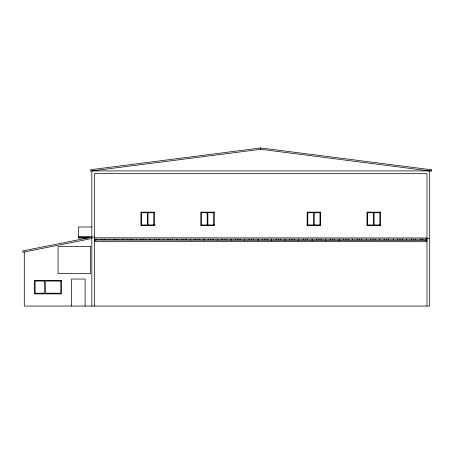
<?xml version="1.0" encoding="UTF-8"?>
<svg xmlns="http://www.w3.org/2000/svg" width="454" height="454" viewBox="0 0 454 454"><rect width="100%" height="100%" fill="white"/><g stroke="black" fill="none" stroke-linecap="round" stroke-linejoin="round"><path stroke-width="0.68" d="M91.856 238.486L22.967 252.265L22.7 250.937L91.595 237.164L94.563 237.136M260.772 147.947L90.516 169.739L90.516 171.09L260.772 149.298L431.3 171.124L431.3 169.773L260.772 147.947L260.772 149.298M141.586 212.744L153.747 212.744L153.747 224.974M201.451 212.744L213.613 212.744L213.613 224.974M307.801 212.744L319.962 212.744L319.962 224.974M367.666 212.744L379.828 212.744L379.828 224.974M141.586 224.974L155.098 224.974M201.451 224.974L214.288 224.974M307.801 224.974L320.637 224.974M367.666 224.974L380.503 224.974M91.856 227L78.343 227L78.343 237.907L87.128 237.907M78.343 236.557L91.856 236.557M78.343 237.811L89.154 237.811M94.563 237.811L426.987 237.981M426.987 238.486L429.694 238.486M94.563 239.162L426.987 239.162M94.563 241.392L426.987 241.727M431.033 169.739L431.033 171.09M426.987 306.053L426.987 173.621L94.563 173.621L94.563 306.053M425.636 239.162L425.636 240.512L426.987 240.512L94.563 240.041L95.913 240.041L95.913 239.162M422.935 239.162L422.935 239.701M422.033 239.162L422.033 239.701M420.234 239.162L420.234 239.701M415.728 239.162L415.728 239.701M413.475 239.162L413.475 239.701M411.222 239.162L411.222 239.701M406.722 239.162L406.722 239.701M402.216 239.162L402.216 239.701M399.963 239.162L399.963 239.701M397.71 239.162L397.71 239.701M393.204 239.162L393.204 239.701M388.703 239.162L388.703 239.701M386.45 239.162L386.45 239.701M384.197 239.162L384.197 239.701M379.692 239.162L379.692 239.701M375.186 239.162L375.186 239.701M374.085 212.744L374.085 224.974M373.409 212.744L373.409 224.974M372.933 239.162L372.933 239.701M370.685 239.162L370.685 239.701M367.666 212.137L367.666 225.649M366.179 239.162L366.179 239.701M361.673 239.162L361.673 239.701M359.42 239.162L359.42 239.701M357.167 239.162L357.167 239.701M352.667 239.162L352.667 239.701M348.161 239.162L348.161 239.701M345.908 239.162L345.908 239.701M343.655 239.162L343.655 239.701M339.149 239.162L339.149 240.648M334.649 239.162L334.649 239.701M332.396 239.162L332.396 239.701M330.143 239.162L330.143 239.701M325.637 239.162L325.637 240.37M321.131 239.162L321.131 239.701M318.884 239.162L318.884 239.701M316.631 239.162L316.631 239.701M314.219 212.744L314.219 224.974M313.544 212.744L313.544 224.974M312.125 239.162L312.125 240.348M307.801 212.137L307.801 225.649M307.619 239.162L307.619 239.701M305.366 239.162L305.366 239.701M303.119 239.162L303.119 239.701M298.613 239.162L298.613 240.331M294.107 239.162L294.107 239.701M291.854 239.162L291.854 239.701M289.601 239.162L289.601 239.701M285.101 239.162L285.101 240.314M280.595 239.162L280.595 239.701M278.342 239.162L278.342 239.701M276.089 239.162L276.089 239.701M271.583 239.162L271.583 240.291M267.083 239.162L267.083 239.701M264.83 239.162L264.83 239.701M262.577 239.162L262.577 239.701M258.071 239.162L258.071 240.274M253.565 239.162L253.565 239.701M251.317 239.162L251.317 239.701M249.064 239.162L249.064 239.701M244.558 239.162L244.558 240.251M240.053 239.162L240.053 239.701M237.8 239.162L237.8 239.701M235.547 239.162L235.547 239.701M231.046 239.162L231.046 240.234M226.54 239.162L226.54 239.701M224.287 239.162L224.287 239.701M222.034 239.162L222.034 239.701M217.534 239.162L217.534 240.217M213.028 239.162L213.028 239.701M210.775 239.162L210.775 239.701M208.522 239.162L208.522 239.701M207.87 212.744L207.87 224.974M207.194 212.744L207.194 224.974M204.016 239.162L204.016 240.194M201.451 212.137L201.451 225.649M199.516 239.162L199.516 239.701M197.263 239.162L197.263 239.701M195.01 239.162L195.01 239.701M190.504 239.162L190.504 240.177M185.998 239.162L185.998 239.701M183.751 239.162L183.751 239.701M181.498 239.162L181.498 239.701M176.992 239.162L176.992 239.701M172.486 239.162L172.486 239.701M170.233 239.162L170.233 239.701M167.98 239.162L167.98 239.701M163.48 239.162L163.48 239.701M158.974 239.162L158.974 239.701M156.721 239.162L156.721 239.701M154.468 239.162L154.468 239.701M149.962 239.162L149.962 239.701M148.004 212.744L148.004 224.974M147.329 212.744L147.329 224.974M145.462 239.162L145.462 239.701M143.209 239.162L143.209 239.701M141.586 212.137L141.586 225.649M140.956 239.162L140.956 239.701M136.45 239.162L136.45 239.701M131.949 239.162L131.949 239.701M129.696 239.162L129.696 239.701M127.443 239.162L127.443 239.701M122.938 239.162L122.938 239.701M118.432 239.162L118.432 239.701M116.179 239.162L116.179 239.701M113.931 239.162L113.931 239.701M109.425 239.162L109.425 239.701M104.919 239.162L104.919 239.701M102.666 239.162L102.666 239.701M100.413 239.162L100.413 239.701M91.856 306.053L91.856 170.92L429.694 170.92L429.694 306.053L24.289 306.053L24.289 251.998M85.102 306.053L85.102 279.028L71.584 279.028L71.584 306.053M154.422 212.137L140.91 212.137L140.91 225.649L154.422 225.649L154.422 212.137M214.288 212.137L200.776 212.137L200.776 225.649L214.288 225.649L214.288 212.137M320.637 212.137L307.125 212.137L307.125 225.649L320.637 225.649L320.637 212.137M380.503 212.137L366.991 212.137L366.991 225.649L380.503 225.649L380.503 212.137M90.505 246.596L58.072 246.596L58.072 273.62L90.505 273.62L90.505 246.596M61.455 280.379L34.425 280.379L34.425 293.891L61.455 293.891L61.455 280.379M44.526 281.054L35.1 281.054L35.1 293.216L44.526 293.216L44.526 281.054M60.774 281.054L45.701 281.054L45.701 293.216L60.774 293.216L60.774 281.054"/></g></svg>
